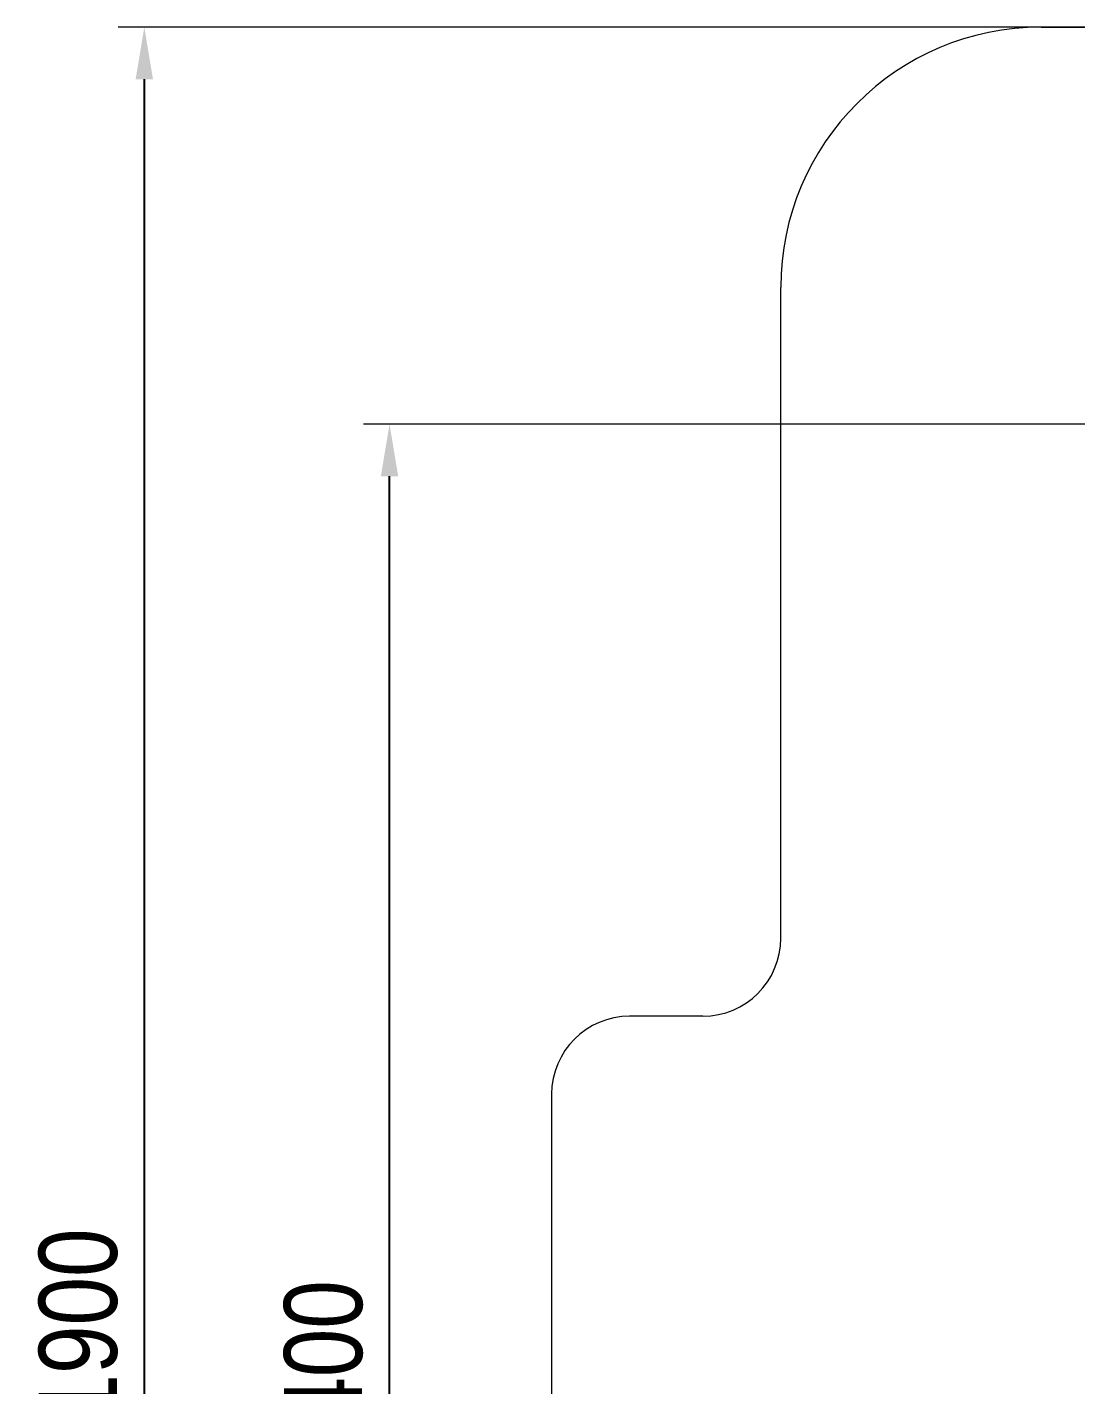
# Model space of a CAD drawing. Header units: millimetres. Extents: x -5839 to 7543, y -6363 to 7210.
# Drawn here: x -5839 to -1810, y 1993 to 7210 of the extents above; entities that cross this region are included whole.
import ezdxf

# ---------------------------------------------------------------- set-up
doc = ezdxf.new("R2010")
doc.units = ezdxf.units.MM
for name, color, linetype in [('DIKOM_ЗОНА', 80, 'Continuous'), ('DIKOM_РАЗМЕР_ЗОНА', 7, 'Continuous'), ('DIKOM_РАЗМЕР_ОБЪЕКТА', 7, 'Continuous')]:
    doc.layers.add(name, color=color, linetype=linetype)
doc.styles.add('style1', font='arial.ttf', dxfattribs={"width": 0.8})
doc.dimstyles.new('1-50', dxfattribs={"dimtxt": 300, "dimasz": 200, "dimexe": 100, "dimexo": 0, "dimgap": 100, "dimtad": 1, "dimdec": 0, "dimtxsty": 'style1', "dimcen": 0, "dimclrd": 7, "dimclre": 7, "dimadec": 1, "dimazin": 2, "dimtfac": 1, "dimtdec": 0, "dimtmove": 0, "dimatfit": 3, "dimfxl": 0, "dimlwd": 25, "dimlwe": 18, "dimarcsym": 0})

# ---------------------------------------------------------------- blocks, each defined once
blk = doc.blocks.new('*D9')
at = {"layer": 'Defpoints', "color": 0, "transparency": 16777216}
for p in [(-4446.7, 5684.5), (1527.1, 5684.5), (1157.2, -2712.8)]:
    blk.add_point(p, dxfattribs=at)
at = {"layer": 'DIKOM_РАЗМЕР_ОБЪЕКТА', "color": 7, "lineweight": 18, "transparency": 16777216}
for p, q in [((1527.1, 5684.5), (-4546.7, 5684.5)), ((1157.2, -2712.8), (-4546.7, -2712.8))]:
    blk.add_line(p, q, dxfattribs=at)
at = {"layer": 'DIKOM_РАЗМЕР_ОБЪЕКТА', "color": 7, "lineweight": 25, "transparency": 16777216}
blk.add_line((-4446.7, -2512.8), (-4446.7, 5484.5), dxfattribs=at)
at = {"layer": 'DIKOM_РАЗМЕР_ОБЪЕКТА', "color": 7, "transparency": 16777216}
for points in [[(-4480, 5484.5), (-4413.4, 5484.5), (-4446.7, 5684.5)], [(-4480, -2512.8), (-4413.4, -2512.8), (-4446.7, -2712.8)]]:
    blk.add_solid(points, dxfattribs=at)
at = {"layer": 'DIKOM_РАЗМЕР_ОБЪЕКТА', "color": 0, "transparency": 16777216, "insert": (-4699.9, 2022.1), "char_height": 300, "attachment_point": 5, "rotation": 90, "style": 'style1'}
blk.add_mtext('8400', dxfattribs=at)
blk = doc.blocks.new('*D10')
at = {"layer": 'Defpoints', "color": 0, "transparency": 16777216}
for p in [(-539.6, 7210.2), (-5389, -4715.6), (1451.9, -4715.6)]:
    blk.add_point(p, dxfattribs=at)
at = {"layer": 'DIKOM_РАЗМЕР_ЗОНА', "color": 7, "lineweight": 18, "transparency": 16777216}
for p, q in [((-539.6, 7210.2), (-5489, 7210.2)), ((1451.9, -4715.6), (-5489, -4715.6))]:
    blk.add_line(p, q, dxfattribs=at)
at = {"layer": 'DIKOM_РАЗМЕР_ЗОНА', "color": 7, "lineweight": 25, "transparency": 16777216}
blk.add_line((-5389, 7010.2), (-5389, -4515.6), dxfattribs=at)
at = {"layer": 'DIKOM_РАЗМЕР_ЗОНА', "color": 7, "transparency": 16777216}
for points in [[(-5422.3, 7010.2), (-5355.6, 7010.2), (-5389, 7210.2)], [(-5422.3, -4515.6), (-5355.6, -4515.6), (-5389, -4715.6)]]:
    blk.add_solid(points, dxfattribs=at)
at = {"layer": 'DIKOM_РАЗМЕР_ЗОНА', "color": 0, "transparency": 16777216, "insert": (-5642.1, 2127.8), "char_height": 300, "attachment_point": 5, "rotation": 90, "style": 'style1'}
blk.add_mtext('11900', dxfattribs=at)
blk = doc.blocks.new('*D11')
at = {"layer": 'Defpoints', "color": 0, "transparency": 16777216}
for p in [(7543.4, 2834.4), (-3824.1, 2391.4), (-3824.1, -6263.5)]:
    blk.add_point(p, dxfattribs=at)
at = {"layer": 'DIKOM_РАЗМЕР_ЗОНА', "color": 7, "lineweight": 18, "transparency": 16777216}
for p, q in [((7543.4, 2834.4), (7543.4, -6363.5)), ((-3824.1, 2391.4), (-3824.1, -6363.5))]:
    blk.add_line(p, q, dxfattribs=at)
at = {"layer": 'DIKOM_РАЗМЕР_ЗОНА', "color": 7, "lineweight": 25, "transparency": 16777216}
blk.add_line((7343.4, -6263.5), (-3624.1, -6263.5), dxfattribs=at)
at = {"layer": 'DIKOM_РАЗМЕР_ЗОНА', "color": 7, "transparency": 16777216}
for points in [[(-3624.1, -6230.1), (-3624.1, -6296.8), (-3824.1, -6263.5)], [(7343.4, -6230.1), (7343.4, -6296.8), (7543.4, -6263.5)]]:
    blk.add_solid(points, dxfattribs=at)
at = {"layer": 'DIKOM_РАЗМЕР_ЗОНА', "color": 0, "transparency": 16777216, "insert": (981.3, -6010.3), "char_height": 300, "attachment_point": 5, "style": 'style1'}
blk.add_mtext('11400', dxfattribs=at)

msp = doc.modelspace()

# ---------------------------------------------------------------- linework, layer by layer
at = {"layer": 'DIKOM_ЗОНА', "color": 3, "lineweight": 15}
for p, q in [((-1943.5, 7210.2), (2547.5, 7210.2)), ((-2943.5, 3709.4), (-2943.5, 6210.2)), ((-3243.5, 3409.4), (-3524.1, 3409.4)), ((-3824.1, 3109.4), (-3824.1, 9.4))]:
    msp.add_line(p, q, dxfattribs=at)
for centre, radius, start, end in [((-1943.5, 6210.2), 1000, 90, 180), ((-3243.5, 3709.4), 300, 270, 0), ((-3524.1, 3109.4), 300, 90, 180)]:
    msp.add_arc(centre, radius, start, end, dxfattribs=at)

# ---------------------------------------------------------------- dimensions: what is measured, and where the dimension line sits
at = {"layer": 'DIKOM_РАЗМЕР_ЗОНА'}
for base, p1, p2, angle, text, picture, middle in [((-5389, -4715.6), (-539.6, 7210.2), (1451.9, -4715.6), 90, '11900', '*D10', (-5389, 2127.8)), ((-3824.1, -6263.5), (7543.4, 2834.4), (-3824.1, 2391.4), 180, '11400', '*D11', (981.3, -6263.5))]:
    dim = msp.add_linear_dim(base=base, p1=p1, p2=p2, angle=angle, text=text, dimstyle='1-50', dxfattribs=at)
    dim.commit()
    dim.dimension.update_dxf_attribs({"geometry": picture, "text_midpoint": middle, "dimtype": 160})
at = {"layer": 'DIKOM_РАЗМЕР_ОБЪЕКТА'}
dim = msp.add_linear_dim(base=(-4446.7, 5684.5), p1=(1157.2, -2712.8), p2=(1527.1, 5684.5), angle=90, text='8400', dimstyle='1-50', dxfattribs=at)
dim.commit()
dim.dimension.update_dxf_attribs({"geometry": '*D9', "text_midpoint": (-4446.7, 2022.1), "dimtype": 160})

doc.saveas('drawing.dxf')
